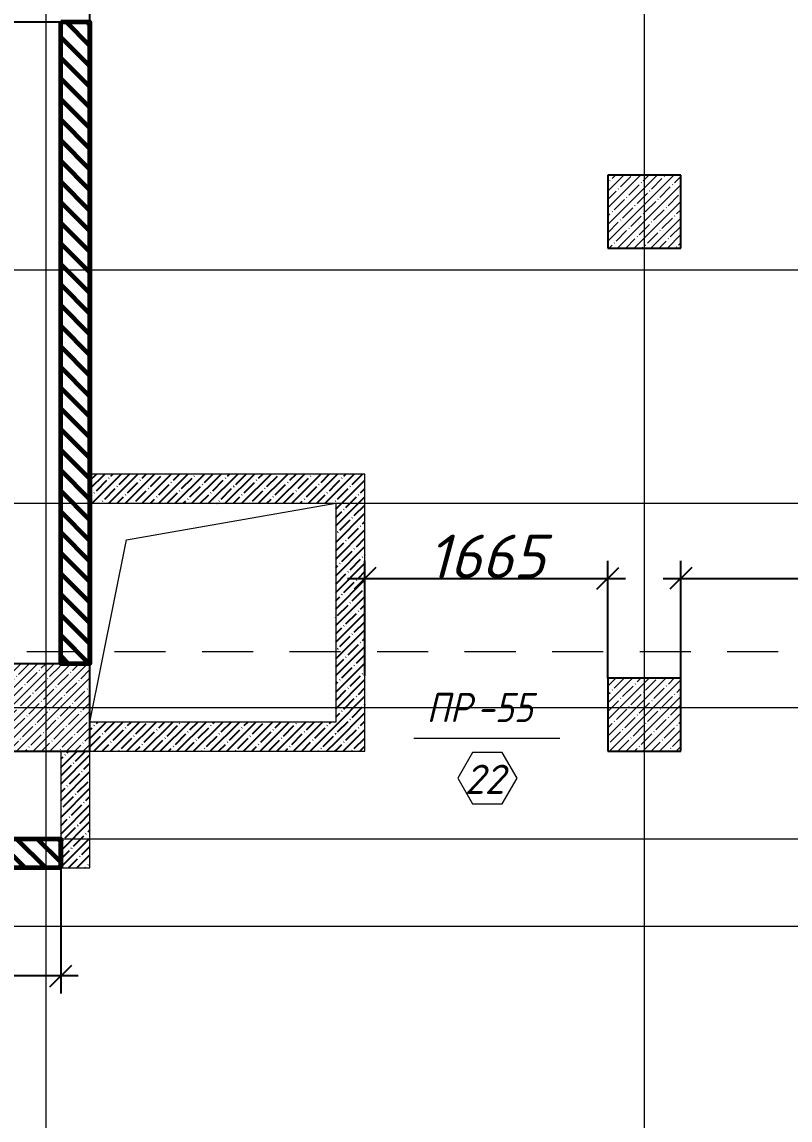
# Model space of a CAD drawing. Header units: millimetres. Extents: x 12986 to 523328, y -9759 to 30092.
# Drawn here: x 461725 to 466989, y 5302 to 12831 of the extents above; entities that cross this region are included whole.
import ezdxf

# ---------------------------------------------------------------- set-up
doc = ezdxf.new("R2010")
doc.units = ezdxf.units.MM
doc.linetypes.add('01 Штриховая _4 мм_', pattern=[600, 350, -250])
for name, color, linetype, lineweight in [('5) Блок ячеистый', 160, 'Continuous', 60), ('A-ANNO-DIMS', 7, 'Continuous', 9), ('A-DOOR-IDEN', 7, 'Continuous', 9), ('A-GENM', 7, 'Continuous', 9), ('A-GENM-IDEN', 7, 'Continuous', 9), ('A-WALL-FNSH-2', 7, 'Continuous', 5), ('G-ANNO-SYMB-1', 7, '01 Штриховая _4 мм_', 9), ('S-COLS', 7, 'Continuous', 9), ('S-COLS-1', 7, 'Continuous', 5), ('S-COLS-2', 7, 'Continuous', 25), ('Оси-1', 7, 'Continuous', 20)]:
    doc.layers.add(name, color=color, linetype=linetype, lineweight=lineweight)
for name, color, linetype, lineweight, true_color in [('A-WALL-11', 7, 'Continuous', 13, 0x800000), ('A-WALL-3', 7, 'Continuous', 5, 0x000000), ('A-WALL-5', 7, 'Continuous', 13, 0x008000)]:
    doc.layers.add(name, color=color, linetype=linetype, lineweight=lineweight, true_color=true_color)
doc.styles.add('ISOCPEUR_I_2', font='isocpeui.ttf', dxfattribs={"height": 300})
doc.styles.add('ISOCPEUR_I_4', font='isocpeui.ttf', dxfattribs={"width": 0.9, "height": 300})
doc.dimstyles.new('ISO-2_0_0_9К_СРЕДНИЙ', dxfattribs={"dimscale": 304.8, "dimtxt": 199.196235, "dimasz": 0.492126, "dimexe": 0.393701, "dimexo": 0, "dimgap": 0, "dimtad": 1, "dimdec": 0, "dimzin": 0, "dimdsep": 46, "dimtxsty": 'ISOCPEUR_I_2', "dimblk1": 'OBLIQUE', "dimblk2": 'OBLIQUE', "dimsah": 1, "dimcen": 0.09, "dimdle": 0.393701, "dimazin": 0, "dimtfac": 1, "dimtdec": 4, "dimtix": 1, "dimtmove": 2, "dimatfit": 3, "dimfxl": 1, "dimtvp": 1, "dimtolj": 1, "dimtzin": 0, "dimarcsym": 2})
doc.dimstyles.new('ISO-2_0_0_9К_СРЕДНИЙ_2', dxfattribs={"dimscale": 304.8, "dimtxt": 199.196235, "dimasz": 0.492126, "dimexe": 0.393701, "dimexo": 0, "dimgap": 0, "dimtad": 1, "dimdec": 0, "dimzin": 0, "dimdsep": 46, "dimtxsty": 'ISOCPEUR_I_2', "dimblk1": 'OBLIQUE', "dimblk2": 'OBLIQUE', "dimsah": 1, "dimcen": 0.09, "dimdle": 0.393701, "dimazin": 0, "dimtfac": 1, "dimtdec": 4, "dimtix": 1, "dimtmove": 0, "dimatfit": 3, "dimfxl": 1, "dimtvp": 1, "dimtolj": 1, "dimtzin": 0, "dimarcsym": 2})
pattern_1 = [(135, (395430.81, -3869.25), (-70.71068, -70.71068), [])]
pattern_2 = [(45, (395430.81, -3869.25), (-57.02463, 57.02463), []), (45, (395487.83, -3869.25), (-57.02463, 57.02463), [100.806, -20.161, 3.353, -16.808])]

# ---------------------------------------------------------------- blocks, each defined once
blk = doc.blocks.new('AR_Отверстие прямоугольное _в плите_ - AR_Отверстие прямоугольное _в плите_-24512387-АР1_1_Кладочный план 3 этажа')
at = {"layer": 'A-GENM'}
for p, q in [((-592.5, 500), (842.5, 750)), ((-842.5, -750), (-592.5, 500))]:
    blk.add_line(p, q, dxfattribs=at)
blk = doc.blocks.new('Колонна_Несущая_Прямоугольное сечение - 600х600-V49-АР1_1_Кладочный план 3 этажа')
at = {"layer": 'S-COLS-1'}
h = blk.add_hatch(dxfattribs=at)
h.set_pattern_fill('FP_32', color=256, style=0, pattern_type=2)
h.set_pattern_definition([(45, (-66460, -12000), (-57.02463, 57.02463), []), (45, (-66402.975, -12000), (-57.02463, 57.02463), [100.806, -20.161, 3.353, -16.808])])
h.paths.add_polyline_path([(-300, -300), (300, -300), (300, 300), (-300, 300)], flags=0)
at = {"layer": 'S-COLS-2'}
for p, q in [((300, 300), (-300, 300)), ((-300, 300), (-300, -300)), ((300, -300), (300, 300)), ((-300, -300), (300, -300))]:
    blk.add_line(p, q, dxfattribs=at)
blk = doc.blocks.new('Колонна_Несущая_Прямоугольное сечение - Вн_ЖБ_500х500-V96-АР1_1_Кладочный план 3 этажа')
at = {"layer": 'S-COLS-1'}
h = blk.add_hatch(dxfattribs=at)
h.set_pattern_fill('FP_82', color=256, style=0, pattern_type=2)
h.set_pattern_definition([(45, (-70560, -15400), (-57.02463, 57.02463), []), (45, (-70502.975, -15400), (-57.02463, 57.02463), [100.806, -20.161, 3.353, -16.808])])
h.paths.add_polyline_path([(-250, -250), (250, -250), (250, 250), (-250, 250)], flags=0)
at = {"layer": 'S-COLS-2'}
for p, q in [((250, 250), (-250, 250)), ((-250, 250), (-250, -250)), ((250, -250), (250, 250)), ((-250, -250), (250, -250))]:
    blk.add_line(p, q, dxfattribs=at)
blk = doc.blocks.new('_Oblique')
at = {"color": 0, "linetype": 'ByBlock', "lineweight": -2}
blk.add_line((-0.5, -0.5), (0.5, 0.5), dxfattribs=at)
blk = doc.blocks.new('*D3731')
at = {"layer": 'A-ANNO-DIMS', "color": 0, "lineweight": -2, "transparency": 16777216}
for p, q in [((459970.6, 7027.7), (459970.6, 6169.6)), ((461990.8, 7030.7), (461990.8, 6169.6)), ((459850.6, 6289.6), (460417, 6289.6)), ((462110.8, 6289.6), (461271.7, 6289.6))]:
    blk.add_line(p, q, dxfattribs=at)
at = {"layer": 'Defpoints', "color": 0, "transparency": 16777216}
for p in [(459970.6, 7027.7), (461990.8, 7030.7), (461990.8, 6289.6)]:
    blk.add_point(p, dxfattribs=at)
at = {"layer": 'A-ANNO-DIMS', "color": 0, "lineweight": -2, "transparency": 16777216, "xscale": 150, "yscale": 150, "zscale": 150, "rotation": 180}
blk.add_blockref('_Oblique', (459970.6, 6289.6), dxfattribs=at)
at = {"layer": 'A-ANNO-DIMS', "color": 0, "lineweight": -2, "transparency": 16777216, "xscale": 150, "yscale": 150, "zscale": 150}
blk.add_blockref('_Oblique', (461990.8, 6289.6), dxfattribs=at)
at = {"layer": 'A-ANNO-DIMS', "color": 0, "transparency": 16777216, "insert": (460541, 6617.5), "char_height": 300, "width": 606.782, "attachment_point": 1, "line_spacing_factor": 1.149209, "style": 'ISOCPEUR_I_2'}
blk.add_mtext('\\A1;2020', dxfattribs=at)
blk = doc.blocks.new('AAR_СКБ_Марка_Двери_Перемычка и проем - Марка перемычки и проема-25306769-АР1_1_Кладочный план 3 этажа')
at = {"layer": 'A-DOOR-IDEN'}
for p, q in [((-5, 0), (5, 0)), ((-0.968, -0.984), (-1.986, -2.747)), ((1.067, -0.984), (-0.968, -0.984)), ((2.085, -2.747), (1.067, -0.984)), ((-1.986, -2.747), (-0.968, -4.509)), ((1.067, -4.509), (2.085, -2.747)), ((-0.968, -4.509), (1.067, -4.509))]:
    blk.add_line(p, q, dxfattribs=at)
blk = doc.blocks.new('*D3893')
at = {"layer": 'A-ANNO-DIMS', "color": 0, "lineweight": -2, "transparency": 16777216}
for p, q in [((464075.8, 8347.7), (464075.8, 9135.7)), ((465740.8, 8330.7), (465740.8, 9135.7)), ((463955.8, 9015.7), (465860.8, 9015.7))]:
    blk.add_line(p, q, dxfattribs=at)
at = {"layer": 'Defpoints', "color": 0, "transparency": 16777216}
for p in [(465740.8, 9015.7), (464075.8, 8347.7), (465740.8, 8330.7)]:
    blk.add_point(p, dxfattribs=at)
at = {"layer": 'A-ANNO-DIMS', "color": 0, "lineweight": -2, "transparency": 16777216, "xscale": 150, "yscale": 150, "zscale": 150, "rotation": 180}
blk.add_blockref('_Oblique', (464075.8, 9015.7), dxfattribs=at)
at = {"layer": 'A-ANNO-DIMS', "color": 0, "lineweight": -2, "transparency": 16777216, "xscale": 150, "yscale": 150, "zscale": 150}
blk.add_blockref('_Oblique', (465740.8, 9015.7), dxfattribs=at)
at = {"layer": 'A-ANNO-DIMS', "color": 0, "transparency": 16777216, "insert": (464908.3, 9165.7), "char_height": 300, "width": 560.814, "attachment_point": 5, "style": 'ISOCPEUR_I_2'}
blk.add_mtext('\\A1;1665', dxfattribs=at)
blk = doc.blocks.new('*D3894')
at = {"layer": 'A-ANNO-DIMS', "color": 0, "lineweight": -2, "transparency": 16777216}
for p, q in [((466240.8, 8330.7), (466240.8, 9135.7)), ((468970.8, 8347.7), (468970.8, 9135.7)), ((466120.8, 9015.7), (467310.4, 9015.7)), ((469090.8, 9015.7), (468165.1, 9015.7))]:
    blk.add_line(p, q, dxfattribs=at)
at = {"layer": 'Defpoints', "color": 0, "transparency": 16777216}
for p in [(468970.8, 9015.7), (466240.8, 8330.7), (468970.8, 8347.7)]:
    blk.add_point(p, dxfattribs=at)
at = {"layer": 'A-ANNO-DIMS', "color": 0, "lineweight": -2, "transparency": 16777216, "xscale": 150, "yscale": 150, "zscale": 150, "rotation": 180}
blk.add_blockref('_Oblique', (466240.8, 9015.7), dxfattribs=at)
at = {"layer": 'A-ANNO-DIMS', "color": 0, "lineweight": -2, "transparency": 16777216, "xscale": 150, "yscale": 150, "zscale": 150}
blk.add_blockref('_Oblique', (468970.8, 9015.7), dxfattribs=at)
at = {"layer": 'A-ANNO-DIMS', "color": 0, "transparency": 16777216, "insert": (467434.4, 9343.7), "char_height": 300, "width": 606.782, "attachment_point": 1, "line_spacing_factor": 1.149209, "style": 'ISOCPEUR_I_2'}
blk.add_mtext('\\A1;2730', dxfattribs=at)

msp = doc.modelspace()

# ---------------------------------------------------------------- hatches: boundary and pattern name
h = msp.add_hatch()
h.set_pattern_fill('FP_4', color=256, style=0, pattern_type=2)
h.set_pattern_definition(pattern_2)
h.paths.add_polyline_path([(463875.80855, 9530.74642), (463875.80855, 9730.74642), (462190.80855, 9730.74642), (462190.80855, 9530.74642)], flags=0)
h = msp.add_hatch()
h.set_pattern_fill('FP_4', color=256, style=0, pattern_type=2)
h.set_pattern_definition(pattern_2)
h.paths.add_polyline_path([(463875.80855, 7830.74629), (464075.80855, 7830.74629), (464075.80855, 9730.74642), (463875.80855, 9730.74642), (463875.80855, 8030.74629)], flags=0)
h = msp.add_hatch()
h.set_pattern_fill('FP_4', color=256, style=0, pattern_type=2)
h.set_pattern_definition(pattern_2)
h.paths.add_polyline_path([(463875.80855, 7830.74629), (463875.80855, 8030.74629), (462190.80855, 8030.74629), (462190.80855, 7830.74629)], flags=0)
h = msp.add_hatch()
h.set_pattern_fill('FP_4', color=256, style=0, pattern_type=2)
h.set_pattern_definition(pattern_2)
h.paths.add_polyline_path([(462190.80855, 7030.74629), (462190.80855, 7830.74629), (461990.80855, 7830.74629), (461990.80855, 7030.74629), (462062.03595, 7030.74629)], flags=0)
at = {"layer": '5) Блок ячеистый'}
h = msp.add_hatch(dxfattribs=at)
h.set_pattern_fill('FP_1', color=256, style=0, pattern_type=2)
h.set_pattern_definition(pattern_1)
h.paths.add_polyline_path([(462062.03595, 8430.74629), (462190.80855, 8430.74629), (462190.80855, 12830.74635), (461990.80855, 12830.74635), (461990.80855, 8430.74629)], flags=0)
h.paths.add_polyline_path([(462190.80855, 13430.74635), (462190.80855, 18830.74632), (461990.80855, 18830.74632), (461990.80855, 13430.74635)], flags=0)
h.paths.add_polyline_path([(462190.80855, 19430.74632), (462190.80855, 22630.74629), (461990.80855, 22630.74629), (461990.80855, 19430.74632)], flags=0)
h = msp.add_hatch(dxfattribs=at)
h.set_pattern_fill('FP_1', color=256, style=0, pattern_type=2)
h.set_pattern_definition(pattern_1)
h.paths.add_polyline_path([(461990.80855, 7030.74642), (461990.80855, 7230.74642), (457590.80855, 7230.74642), (457590.80855, 7030.74642), (459354.33563, 7030.74642)], flags=0)
at = {"layer": 'S-COLS-1'}
h = msp.add_hatch(dxfattribs=at)
h.set_pattern_fill('FP_4', color=256, style=0, pattern_type=2)
h.set_pattern_definition(pattern_2)
h.paths.add_polyline_path([(465740.80852, 7830.74602), (466240.80852, 7830.74602), (466240.80852, 8330.74602), (465740.80852, 8330.74602)], flags=0)

# ---------------------------------------------------------------- linework, layer by layer
at = {"layer": '5) Блок ячеистый'}
for p, q in [((462190.80855, 8430.74629), (462190.80855, 12830.74635)), ((461990.80855, 7030.74642), (461990.80855, 7230.74642))]:
    msp.add_line(p, q, dxfattribs=at)
for points in [[(461990.80855, 12830.74635), (462190.80855, 12830.74635), (462190.80855, 8430.74629), (461990.80855, 8430.74629)], [(461990.80855, 7030.74629), (457590.80855, 7030.74629), (457590.80855, 7230.74641), (461990.80855, 7230.74641)]]:
    msp.add_lwpolyline(points, close=True, dxfattribs=at)
at = {"layer": 'A-WALL-11'}
msp.add_line((389220.80855, 7230.74641), (521382.43658, 7230.74641), dxfattribs=at)
at = {"layer": 'A-WALL-3'}
for p, q in [((464075.80855, 9730.74642), (462190.80855, 9730.74642)), ((462190.80855, 9730.74642), (462190.80855, 9530.74642)), ((464075.80855, 7830.74629), (464075.80855, 9730.74642)), ((462190.80855, 9530.74642), (463875.80855, 9530.74642)), ((463875.80855, 9530.74642), (463875.80855, 8030.74629)), ((463875.80855, 8030.74629), (462190.80855, 8030.74629)), ((461990.80855, 7830.74629), (461990.80855, 7230.74642)), ((462190.80855, 7030.74629), (462190.80855, 7830.74629)), ((462190.80855, 7830.74629), (464075.80855, 7830.74629)), ((461990.80855, 7030.74629), (462190.80855, 7030.74629))]:
    msp.add_line(p, q, dxfattribs=at)
at = {"layer": 'A-WALL-5'}
msp.add_line((462190.80855, 12830.74635), (461990.80855, 12830.74635), dxfattribs=at)
at = {"layer": 'A-WALL-FNSH-2'}
for p, q in [((461990.80855, 12830.74635), (461990.80855, 8430.74629)), ((461990.80855, 7230.74642), (459970.61846, 7230.74642)), ((457590.80855, 7030.74642), (461990.80855, 7030.74642))]:
    msp.add_line(p, q, dxfattribs=at)
at = {"layer": 'G-ANNO-SYMB-1'}
msp.add_line((438359.01269, 8514.02489), (522235.85803, 8514.02489), dxfattribs=at)
at = {"layer": 'S-COLS'}
msp.add_line((461990.80855, 12830.74635), (462190.80855, 12830.74635), dxfattribs=at)
at = {"layer": 'S-COLS-2'}
for p, q in [((462190.80855, 12830.74635), (462190.80855, 13430.74635)), ((461590.80855, 12830.74635), (461990.80855, 12830.74635)), ((466240.80852, 8330.74602), (465740.80852, 8330.74602)), ((465740.80852, 8330.74602), (465740.80852, 7830.74602)), ((466240.80852, 7830.74602), (466240.80852, 8330.74602)), ((465740.80852, 7830.74602), (466240.80852, 7830.74602))]:
    msp.add_line(p, q, dxfattribs=at)
at = {"layer": 'Оси-1'}
for p, q in [((461890.80852, -8019.25359), (461890.80852, 24767.68957)), ((465990.80852, -8019.25359), (465990.80852, 24767.68957)), ((389220.80855, 11130.74641), (521382.43658, 11130.74641)), ((389220.80855, 9530.74641), (521382.43658, 9530.74641)), ((389220.80855, 8130.74641), (521382.43658, 8130.74641)), ((389220.80855, 6630.74641), (521382.43658, 6630.74641))]:
    msp.add_line(p, q, dxfattribs=at)

# ---------------------------------------------------------------- block references
at = {"layer": 'A-DOOR-IDEN', "xscale": 99.99999999999993, "yscale": 99.99999999999993, "zscale": 99.99999999999993}
msp.add_blockref('AAR_СКБ_Марка_Двери_Перемычка и проем - Марка перемычки и проема-25306769-АР1_1_Кладочный план 3 этажа', (464910.54007, 7921.08318), dxfattribs=at)
at = {"layer": 'A-GENM'}
msp.add_blockref('AR_Отверстие прямоугольное _в плите_ - AR_Отверстие прямоугольное _в плите_-24512387-АР1_1_Кладочный план 3 этажа', (463033.30855, 8780.74641), dxfattribs=at)
at = {"layer": 'S-COLS'}
for name, p in [('Колонна_Несущая_Прямоугольное сечение - Вн_ЖБ_500х500-V96-АР1_1_Кладочный план 3 этажа', (465990.80859, 11530.74645)), ('Колонна_Несущая_Прямоугольное сечение - 600х600-V49-АР1_1_Кладочный план 3 этажа', (461890.80855, 8130.74629))]:
    msp.add_blockref(name, p, dxfattribs=at)

# ---------------------------------------------------------------- texts
at = {"layer": 'A-DOOR-IDEN', "insert": (464758.64154, 7738.44181), "char_height": 200, "width": 317.46825, "attachment_point": 1, "style": 'ISOCPEUR_I_2'}
msp.add_mtext('22', dxfattribs=at)
at = {"layer": 'A-GENM-IDEN', "char_height": 200, "attachment_point": 1, "style": 'ISOCPEUR_I_4'}
for s, insert, width in [('ПР', (464498.25514, 8230.37205), 416.8775), ('-55', (464842.21347, 8230.37205), 529.11375)]:
    msp.add_mtext(s, dxfattribs=dict(at, insert=insert, width=width))

# ---------------------------------------------------------------- dimensions: what is measured, and where the dimension line sits
at = {"layer": 'A-ANNO-DIMS'}
dim = msp.add_linear_dim(base=(465740.80852, 9015.72563), p1=(464075.80855, 8347.74626), p2=(465740.80852, 8330.74602), dimstyle='ISO-2_0_0_9К_СРЕДНИЙ_2', override={"dimpost": '<>', "dimfxl": 1665.086754}, dxfattribs=at)
dim.commit()
dim.dimension.update_dxf_attribs({"geometry": '*D3893', "text_midpoint": (464908.30853, 9165.72563)})
for base, p1, p2, override, picture, middle in [((468970.80856, 9015.72563), (466240.80852, 8330.74602), (468970.80856, 8347.74626), {"dimpost": '<>', "dimfxl": 2730.052978}, '*D3894', (467737.74596, 9143.68344)), ((461990.80855, 6289.56774), (459970.61846, 7027.69842), (461990.80855, 7030.74629), {"dimpost": '<>', "dimfxl": 2020.192387}, '*D3731', (460844.34722, 6417.52556))]:
    dim = msp.add_linear_dim(base=base, p1=p1, p2=p2, dimstyle='ISO-2_0_0_9К_СРЕДНИЙ', override=override, dxfattribs=at)
    dim.commit()
    dim.dimension.update_dxf_attribs({"geometry": picture, "text_midpoint": middle, "dimtype": 160})

doc.saveas('drawing.dxf')
